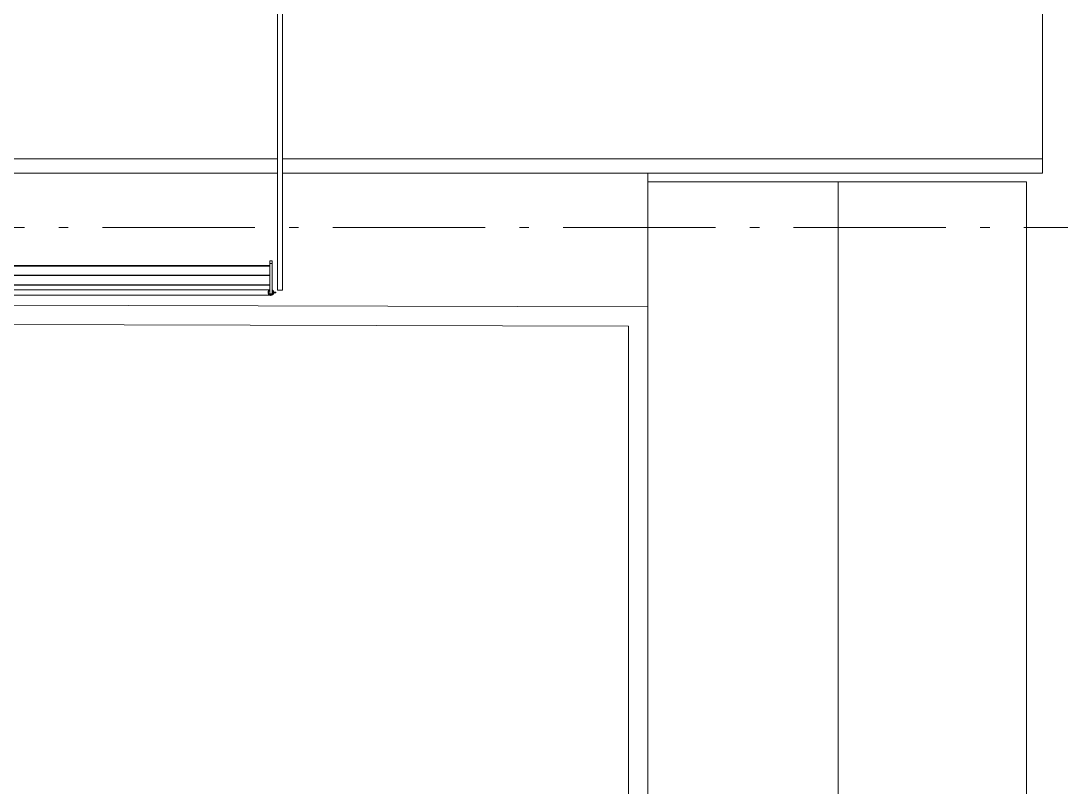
# Model space of a CAD drawing. Header units: metres. Extents: x -55 to 260, y -121 to 64.
# Drawn here: x 237.16 to 248.09, y -93.58 to -85.53 of the extents above; entities that cross this region are included whole.
import ezdxf

# ---------------------------------------------------------------- set-up
doc = ezdxf.new("R2010")
doc.units = ezdxf.units.M
doc.linetypes.add('01_Grid', pattern=[2.32, 1.6, -0.36, 0, -0.36])
for name, color, linetype, lineweight in [('0-1', 7, 'Continuous', 5), ('03EJES-1', 1, '01_Grid', 5), ('06MUREXT-3', 10, 'Continuous', 5), ('46BANQ-1', 253, 'Continuous', 5), ('55BARANDAL-1', 253, 'Continuous', 5), ('70LINEA-1', 254, 'Continuous', 5), ('70LINEA-6', 253, 'Continuous', 5)]:
    doc.layers.add(name, color=color, linetype=linetype, lineweight=lineweight)

# ---------------------------------------------------------------- blocks, each defined once
blk = doc.blocks.new('Railing - Railing-7536465-A1 _ A700')
at = {"layer": '55BARANDAL-1'}
for p, q in [((239.86, -85.36), (239.86, -88.36)), ((239.911, -88.36), (239.911, -85.36)), ((239.911, -88.36), (239.86, -88.36))]:
    blk.add_line(p, q, dxfattribs=at)
blk = doc.blocks.new('Railing - Wire Post - Chainlink-V293-A1 _ A700')
at = {"layer": '55BARANDAL-1'}
for p, q in [((-0.331, 0.012), (-0.317, 0.012)), ((-0.331, 0.012), (-0.331, -0.013)), ((-0.317, 0.012), (-0.311, 0.012)), ((-0.311, 0.012), (-0.304, 0.012)), ((-0.304, 0.012), (-0.304, -0.013)), ((0.013, 0.012), (-0.304, 0.012)), ((0.013, -0.013), (0.013, 0.012)), ((-0.331, -0.013), (-0.317, -0.013)), ((-0.317, -0.013), (-0.311, -0.013)), ((-0.311, -0.013), (-0.304, -0.013)), ((0.013, -0.013), (-0.304, -0.013)), ((-0.003, -0.03), (-0.003, -0.052)), ((-0.003, -0.052), (-0.003, -0.03)), ((-0.003, -0.03), (-0.003, -0.052)), ((-0.003, -0.052), (-0.003, -0.03)), ((-0.003, -0.03), (-0.003, -0.052)), ((-0.003, -0.052), (-0.003, -0.03)), ((-0.003, -0.03), (-0.003, -0.052)), ((-0.003, -0.052), (-0.003, -0.03)), ((-0.003, -0.03), (-0.003, -0.052)), ((-0.003, -0.052), (-0.003, -0.03)), ((-0.003, -0.052), (0.002, -0.052)), ((-0.002, -0.044), (-0.002, -0.033)), ((-0.002, -0.033), (0.001, -0.033)), ((-0.002, -0.052), (-0.002, -0.033)), ((0.001, -0.052), (-0.002, -0.052)), ((0.001, -0.033), (0.001, -0.044)), ((0.001, -0.033), (0.001, -0.052)), ((0.002, -0.052), (0.002, -0.03)), ((0.002, -0.03), (0.002, -0.052)), ((0.002, -0.052), (0.002, -0.03)), ((0.002, -0.03), (0.002, -0.052)), ((0.002, -0.052), (0.002, -0.03)), ((0.002, -0.03), (0.002, -0.052)), ((0.002, -0.052), (0.002, -0.03)), ((0.002, -0.03), (0.002, -0.052)), ((0.002, -0.052), (0.002, -0.03)), ((0.002, -0.03), (0.002, -0.052))]:
    blk.add_line(p, q, dxfattribs=at)
for radius, start, end in [(0.0301, 206.3748, 2.2872), (0.0301, 206.3748, 2.2872), (0.0301, 206.3748, 2.2872), (0.0301, 206.3748, 2.2872), (0.0301, 206.3748, 2.2872), (0.0301, 206.3748, 2.2872), (0.0301, 206.3748, 2.2872), (0.0301, 206.3748, 2.2872), (0.0301, 206.3748, 2.2872), (0.0301, 206.3748, 2.2872), (0.0301, 206.3748, 2.2872), (0.0301, 206.3748, 2.2872), (0.0301, 2.2872, 148.7371), (0.0301, 2.2872, 148.7371), (0.0251, 0, 150), (0.0251, 0, 150), (0.0251, 210, 0), (0.0251, 210, 0), (0.0251, 210, 0), (0.0251, 210, 0), (0.0251, 210, 0), (0.0251, 210, 0), (0.0251, 210, 0), (0.0251, 90, 148.3274), (0.0251, 270, 90), (0.0301, 2.2872, 16.9322), (0.0301, 2.2872, 16.9322), (0.0301, 2.2872, 16.9322), (0.0301, 2.2872, 16.9322), (0.0301, 2.2872, 16.9322), (0.0301, 2.2872, 16.9322), (0.0301, 2.2872, 16.9322), (0.0301, 2.2872, 16.9322), (0.0301, 2.2872, 16.9322), (0.0301, 2.2872, 16.9322), (0.0251, 210, 360), (0.0251, 210, 360), (0.0251, 210, 360), (0.0251, 210, 360), (0.0251, 210, 360), (0.0251, 211.6726, 270), (0.0301, 265.2285, 274.7715), (0.0301, 265.2285, 274.7715), (0.0301, 265.2285, 274.7715), (0.0301, 265.2285, 274.7715), (0.0301, 265.2285, 274.7715), (0.0301, 265.2285, 274.7715), (0.0301, 265.2285, 274.7715), (0.0301, 265.2285, 274.7715), (0.0301, 265.2285, 274.7715), (0.0301, 265.2285, 274.7715)]:
    blk.add_arc((0, 0), radius, start, end, dxfattribs=at)
blk = doc.blocks.new('Railing - Railing-8497890-A1 _ A700')
at = {"layer": '55BARANDAL-1'}
for p, q in [((239.776, -88.104), (236.461, -88.104)), ((236.461, -88.108), (239.776, -88.108)), ((239.776, -88.204), (236.461, -88.204)), ((236.461, -88.208), (239.776, -88.208)), ((239.776, -88.304), (236.461, -88.304)), ((236.461, -88.308), (239.776, -88.308)), ((231.096, -88.414), (239.789, -88.414)), ((239.776, -88.359), (236.461, -88.359))]:
    blk.add_line(p, q, dxfattribs=at)
at = {"layer": '55BARANDAL-1', "flags": 128}
blk.add_lwpolyline([(239.789, -88.41), (239.789, -88.413), (239.789, -88.414)], dxfattribs=at)
at = {"extrusion": (0, 0, -1), "zscale": -1, "rotation": 270.0000000000002}
blk.add_blockref('Railing - Wire Post - Chainlink-V293-A1 _ A700', (-239.789, -88.386), dxfattribs=at)
blk = doc.blocks.new('Practice Rain Ditch - Practice Rain Ditch-8556337-A1 _ A700')
at = {"layer": '70LINEA-1'}
for p, q in [((247.896, -85.283), (247.896, -86.983)), ((239.86, -86.983), (218.562, -86.983)), ((247.896, -86.983), (239.911, -86.983)), ((247.896, -86.983), (247.896, -87.133)), ((243.75, -87.133), (247.896, -87.133))]:
    blk.add_line(p, q, dxfattribs=at)
blk = doc.blocks.new('22011_AR_rvt-1-A1 _ A700')
at = {"layer": '06MUREXT-3'}
for p, q in [((230.167, -88.499), (243.75, -88.537)), ((243.75, -88.74), (243.75, -88.537)), ((243.547, -88.74), (230.165, -88.702)), ((243.547, -101.173), (243.547, -88.74)), ((243.75, -88.74), (243.75, -101.173))]:
    blk.add_line(p, q, dxfattribs=at)
at = {"layer": '46BANQ-1'}
for p, q in [((218.315, -87.133), (239.86, -87.133)), ((239.911, -87.133), (243.75, -87.133)), ((243.75, -87.133), (243.75, -87.835))]:
    blk.add_line(p, q, dxfattribs=at)
at = {"layer": '70LINEA-1'}
for p, q in [((245.75, -87.223), (247.726, -87.223)), ((247.726, -87.223), (247.726, -89.029)), ((247.726, -87.223), (247.726, -87.223)), ((247.726, -89.029), (247.726, -101.173))]:
    blk.add_line(p, q, dxfattribs=at)
at = {"layer": '55BARANDAL-1'}
for name in ['Railing - Railing-7536465-A1 _ A700', 'Railing - Railing-8497890-A1 _ A700']:
    blk.add_blockref(name, (0, 0), dxfattribs=at)
at = {"layer": '70LINEA-6'}
blk.add_blockref('Practice Rain Ditch - Practice Rain Ditch-8556337-A1 _ A700', (0, 0), dxfattribs=at)
blk = doc.blocks.new('Railing - Wire Post - Chainlink-V663-A1 _ A700')
at = {"layer": '55BARANDAL-1'}
for p, q in [((-0.331, 0.012), (-0.323, 0.012)), ((-0.331, 0.012), (-0.331, -0.013)), ((-0.323, 0.012), (-0.317, 0.012)), ((-0.317, 0.012), (-0.311, 0.012)), ((-0.311, 0.012), (-0.304, 0.012)), ((-0.304, 0.012), (-0.304, -0.013)), ((0.013, 0.012), (-0.304, 0.012)), ((0.013, -0.013), (0.013, 0.012)), ((-0.331, -0.013), (-0.323, -0.013)), ((-0.323, -0.013), (-0.317, -0.013)), ((-0.317, -0.013), (-0.311, -0.013)), ((-0.311, -0.013), (-0.304, -0.013)), ((0.013, -0.013), (-0.304, -0.013)), ((-0.003, -0.03), (-0.003, -0.052)), ((-0.003, -0.052), (-0.003, -0.03)), ((-0.003, -0.03), (-0.003, -0.052)), ((-0.003, -0.052), (-0.003, -0.03)), ((-0.003, -0.03), (-0.003, -0.052)), ((-0.003, -0.052), (-0.003, -0.03)), ((-0.003, -0.03), (-0.003, -0.052)), ((-0.003, -0.052), (-0.003, -0.03)), ((-0.003, -0.03), (-0.003, -0.052)), ((-0.003, -0.052), (-0.003, -0.03)), ((-0.003, -0.052), (0.002, -0.052)), ((-0.002, -0.044), (-0.002, -0.033)), ((-0.002, -0.033), (0.001, -0.033)), ((-0.002, -0.052), (-0.002, -0.033)), ((0.001, -0.052), (-0.002, -0.052)), ((0.001, -0.033), (0.001, -0.044)), ((0.001, -0.033), (0.001, -0.052)), ((0.002, -0.052), (0.002, -0.03)), ((0.002, -0.03), (0.002, -0.052)), ((0.002, -0.052), (0.002, -0.03)), ((0.002, -0.03), (0.002, -0.052)), ((0.002, -0.052), (0.002, -0.03)), ((0.002, -0.03), (0.002, -0.052)), ((0.002, -0.052), (0.002, -0.03)), ((0.002, -0.03), (0.002, -0.052)), ((0.002, -0.052), (0.002, -0.03)), ((0.002, -0.03), (0.002, -0.052))]:
    blk.add_line(p, q, dxfattribs=at)
for radius, start, end in [(0.0301, 206.3748, 2.2872), (0.0301, 206.3748, 2.2872), (0.0301, 206.3748, 2.2872), (0.0301, 206.3748, 2.2872), (0.0301, 206.3748, 2.2872), (0.0301, 206.3748, 2.2872), (0.0301, 206.3748, 2.2872), (0.0301, 206.3748, 2.2872), (0.0301, 206.3748, 2.2872), (0.0301, 206.3748, 2.2872), (0.0301, 206.3748, 2.2872), (0.0301, 206.3748, 2.2872), (0.0301, 2.2872, 148.7371), (0.0301, 2.2872, 148.7371), (0.0251, 0, 150), (0.0251, 0, 150), (0.0251, 210, 0), (0.0251, 210, 0), (0.0251, 210, 0), (0.0251, 210, 0), (0.0251, 210, 0), (0.0251, 210, 0), (0.0251, 210, 0), (0.0251, 210, 0), (0.0251, 210, 0), (0.0251, 210, 0), (0.0251, 210, 0), (0.0251, 210, 0), (0.0251, 90, 148.3274), (0.0251, 270, 90), (0.0301, 2.2872, 16.9322), (0.0301, 2.2872, 16.9322), (0.0301, 2.2872, 16.9322), (0.0301, 2.2872, 16.9322), (0.0301, 2.2872, 16.9322), (0.0301, 2.2872, 16.9322), (0.0301, 2.2872, 16.9322), (0.0301, 2.2872, 16.9322), (0.0301, 2.2872, 16.9322), (0.0301, 2.2872, 16.9322), (0.0251, 211.6726, 270), (0.0301, 265.2285, 274.7715), (0.0301, 265.2285, 274.7715), (0.0301, 265.2285, 274.7715), (0.0301, 265.2285, 274.7715), (0.0301, 265.2285, 274.7715), (0.0301, 265.2285, 274.7715), (0.0301, 265.2285, 274.7715), (0.0301, 265.2285, 274.7715), (0.0301, 265.2285, 274.7715), (0.0301, 265.2285, 274.7715)]:
    blk.add_arc((0, 0), radius, start, end, dxfattribs=at)
blk = doc.blocks.new('Railing - Railing-V670-A1 _ A700')
at = {"layer": '55BARANDAL-1'}
for p, q in [((239.776, -88.104), (236.461, -88.104)), ((236.461, -88.108), (239.776, -88.108)), ((239.776, -88.204), (236.461, -88.204)), ((236.461, -88.208), (239.776, -88.208)), ((239.776, -88.304), (236.461, -88.304)), ((236.461, -88.308), (239.776, -88.308)), ((231.096, -88.414), (239.789, -88.414)), ((239.776, -88.359), (236.461, -88.359))]:
    blk.add_line(p, q, dxfattribs=at)
at = {"layer": '55BARANDAL-1', "flags": 128}
blk.add_lwpolyline([(239.789, -88.41), (239.789, -88.413), (239.789, -88.414)], dxfattribs=at)
at = {"extrusion": (0, 0, -1), "zscale": -1, "rotation": 270.0000000000002}
blk.add_blockref('Railing - Wire Post - Chainlink-V663-A1 _ A700', (-239.789, -88.386), dxfattribs=at)
blk = doc.blocks.new('Practice Rain Ditch - Practice Rain Ditch-V706-A1 _ A700')
at = {"layer": '70LINEA-1'}
for p, q in [((247.896, -85.283), (247.896, -86.983)), ((239.86, -86.983), (218.562, -86.983)), ((247.896, -86.983), (239.911, -86.983)), ((247.896, -86.983), (247.896, -87.133)), ((243.75, -87.133), (247.896, -87.133))]:
    blk.add_line(p, q, dxfattribs=at)
blk = doc.blocks.new('22011_AR_rvt-2-A1 _ A700')
at = {"layer": '06MUREXT-3'}
for p, q in [((230.167, -88.499), (243.75, -88.537)), ((243.75, -88.74), (243.75, -88.537)), ((243.547, -88.74), (230.165, -88.702)), ((243.547, -101.173), (243.547, -88.74)), ((243.75, -88.74), (243.75, -101.173))]:
    blk.add_line(p, q, dxfattribs=at)
at = {"layer": '46BANQ-1'}
for p, q in [((218.315, -87.133), (239.86, -87.133)), ((239.911, -87.133), (243.75, -87.133)), ((243.75, -87.133), (243.75, -87.835))]:
    blk.add_line(p, q, dxfattribs=at)
at = {"layer": '70LINEA-1'}
for p, q in [((243.75, -87.223), (245.75, -87.223)), ((245.75, -87.223), (245.75, -101.173)), ((245.75, -87.223), (247.726, -87.223)), ((247.726, -87.223), (247.726, -89.029)), ((247.726, -87.223), (247.726, -87.223)), ((243.75, -88.537), (243.75, -87.835)), ((247.726, -89.029), (247.726, -101.173))]:
    blk.add_line(p, q, dxfattribs=at)
at = {"layer": '55BARANDAL-1'}
for name in ['Railing - Railing-7536465-A1 _ A700', 'Railing - Railing-V670-A1 _ A700']:
    blk.add_blockref(name, (0, 0), dxfattribs=at)
at = {"layer": '70LINEA-6'}
blk.add_blockref('Practice Rain Ditch - Practice Rain Ditch-V706-A1 _ A700', (0, 0), dxfattribs=at)

msp = doc.modelspace()

# ---------------------------------------------------------------- linework, layer by layer
at = {"layer": '03EJES-1'}
msp.add_line((182.3604, -87.7045), (252.6698, -87.7045), dxfattribs=at)

# ---------------------------------------------------------------- block references
at = {"layer": '0-1'}
for name in ['22011_AR_rvt-2-A1 _ A700', '22011_AR_rvt-1-A1 _ A700']:
    msp.add_blockref(name, (0, 0), dxfattribs=at)

doc.saveas('drawing.dxf')
